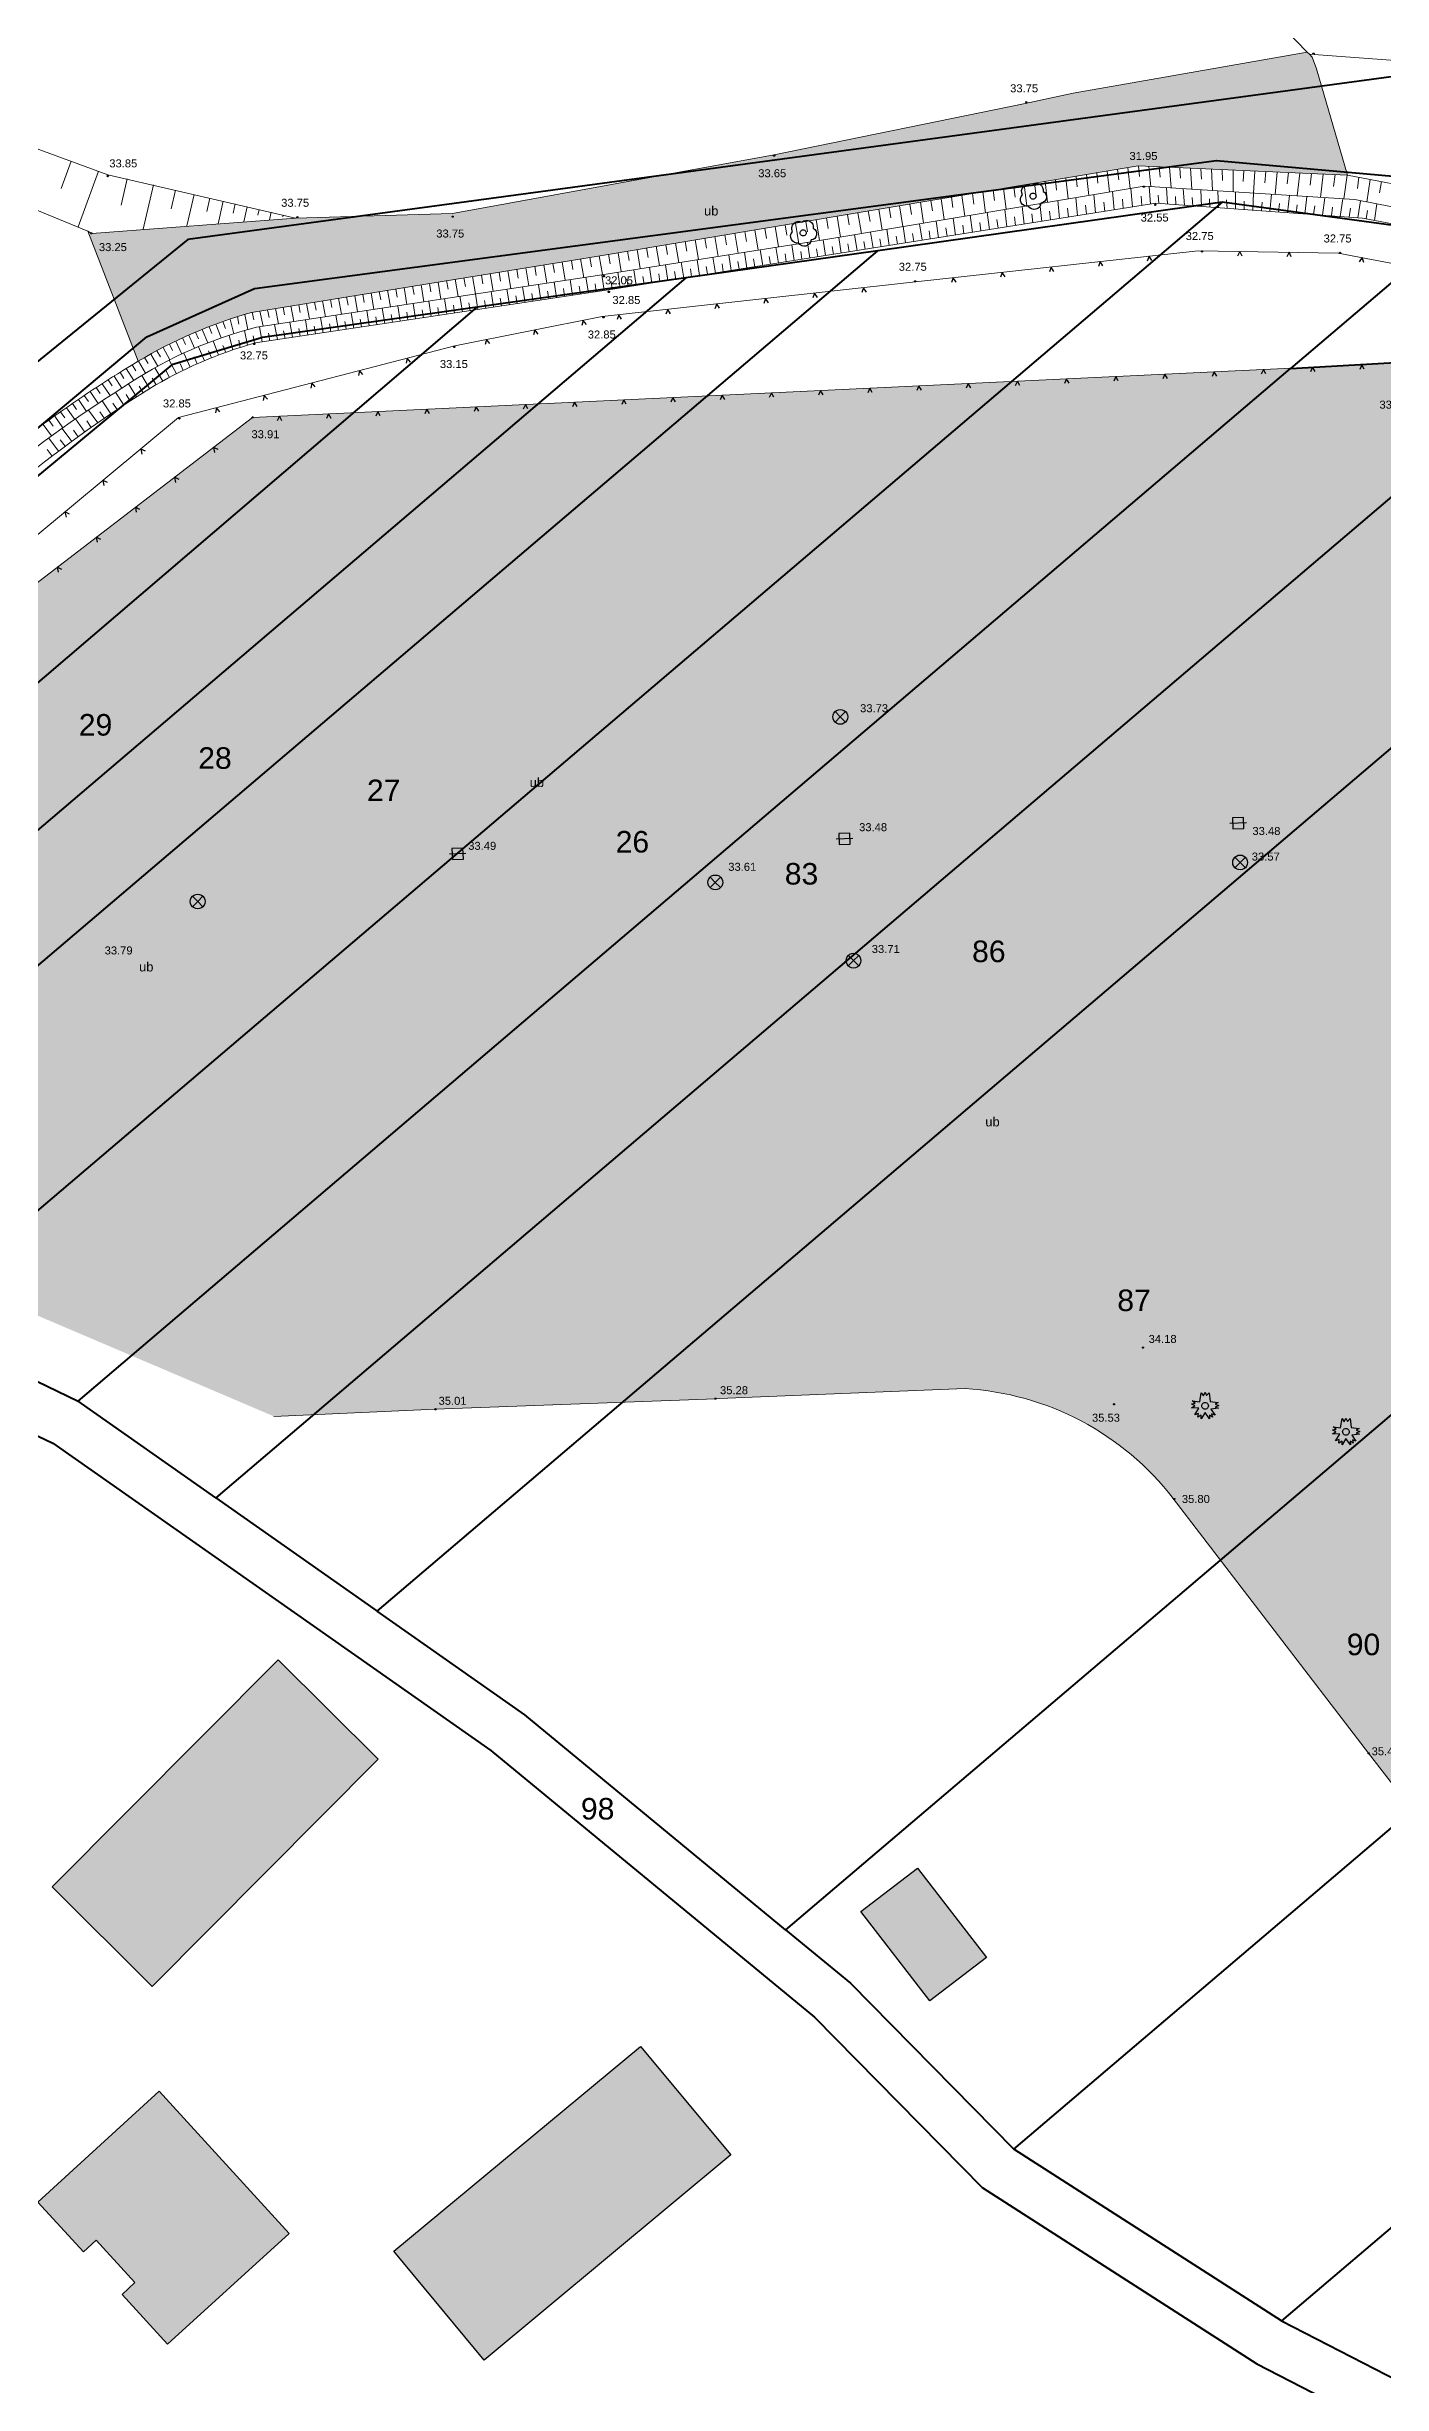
# Model space of a CAD drawing. Header units: metres. Extents: x 363857 to 365179, y 5807840 to 5809004.
# Drawn here: x 364590.1 to 364698.6, y 5808226.6 to 5808416.5 of the extents above; entities that cross this region are included whole.
import ezdxf

# ---------------------------------------------------------------- set-up
doc = ezdxf.new("R2010")
doc.units = ezdxf.units.M
doc.header["$LTSCALE"] = 0.5
doc.linetypes.add('LF11.26', pattern=[0])
doc.layers.get('0').update_dxf_attribs({"color": 1, "linetype": 'CONTINUOUS'})
for name, color, linetype in [('Flurstücksgrenze', 5, 'CONTINUOUS'), ('Stk.Abwasserentsorgung', 1, 'CONTINUOUS'), ('Stk.Befestigungsarten', 1, 'CONTINUOUS'), ('Stk.Bordsteine', 1, 'CONTINUOUS'), ('Stk.Bäume', 1, 'CONTINUOUS'), ('Stk.Böschungen', 1, 'CONTINUOUS'), ('Stk.Einfriedungen', 1, 'CONTINUOUS'), ('Stk.Gebäude', 202, 'CONTINUOUS'), ('Stk.Geländehöhen', 1, 'CONTINUOUS'), ('Stk.Topografie allgemein', 1, 'CONTINUOUS'), ('Stk.Ver- und Entsorgungsanlagen allgemein', 1, 'CONTINUOUS')]:
    doc.layers.add(name, color=color, linetype=linetype)
doc.styles.add('TA  11.0401.0000', font='Arial.ttf')

# ---------------------------------------------------------------- blocks, each defined once
blk = doc.blocks.new('S11..378')
at = {"color": 0, "lineweight": -2}
blk.add_lwpolyline([(-0.025, 0.05), (0, 0), (0.025, 0.05)], dxfattribs=at)
blk = doc.blocks.new('Geländehöhe')
at = {"color": 0, "lineweight": -2}
for points in [[(0.0087, -0.005, -0.5773503), (-0.0087, -0.005, -0.5773503), (0, 0.01, -0.5773503)], [(0.0043, -0.0025, -0.5773503), (-0.0043, -0.0025, -0.5773503), (0, 0.005, -0.5773503)]]:
    blk.add_lwpolyline(points, format="xyb", close=True, dxfattribs=at)
blk = doc.blocks.new('S11..60')
at = {"color": 0, "lineweight": -2}
for points in [[(0.165, 0.075, -0.7675055), (0.13, -0.115, -0.7475991), (-0.075, -0.165, -0.7388858), (-0.175, 0.02, -0.7315501), (-0.02, 0.175, -0.7388858)], [(0.0433, -0.025, -0.5773503), (-0.0433, -0.025, -0.5773503), (0, 0.05, -0.5773503)]]:
    blk.add_lwpolyline(points, format="xyb", close=True, dxfattribs=at)
blk = doc.blocks.new('S11..36')
at = {"color": 0, "lineweight": -2}
blk.add_lwpolyline([(0.065, -0.0375, -0.5773503), (-0.065, -0.0375, -0.5773503), (0, 0.075, -0.5773503)], format="xyb", close=True, dxfattribs=at)
for points in [[(-0.05, 0.05), (0, 0), (-0.05, -0.05)], [(0.05, -0.05), (0, 0), (0.05, 0.05)]]:
    blk.add_lwpolyline(points, dxfattribs=at)
blk = doc.blocks.new('S11..35')
at = {"color": 0, "lineweight": -2}
blk.add_lwpolyline([(-0.375, 0), (0, 0), (0.375, 0)], dxfattribs=at)
blk.add_lwpolyline([(0.25, 0.25), (-0.25, 0.25), (-0.25, -0.25), (0.25, -0.25)], close=True, dxfattribs=at)
blk = doc.blocks.new('Nadelbaum')
at = {"color": 0, "lineweight": -2}
blk.add_lwpolyline([(0.185, 0.155), (0.475, 0.125), (0.365, 0.06), (0.5, 0.015), (0.37, -0.045), (0.49, -0.085), (0.21, -0.12), (0.36, -0.335), (0.235, -0.285), (0.265, -0.41), (0.155, -0.34), (0.16, -0.465), (0, -0.245), (-0.14, -0.47), (-0.14, -0.34), (-0.26, -0.415), (-0.24, -0.28), (-0.375, -0.32), (-0.225, -0.09), (-0.49, -0.07), (-0.37, 0), (-0.49, 0.07), (-0.355, 0.1), (-0.46, 0.175), (-0.195, 0.145), (-0.135, 0.475), (-0.06, 0.365), (0, 0.495), (0.05, 0.37), (0.15, 0.475)], close=True, dxfattribs=at)
blk.add_lwpolyline([(0.1039, -0.06, -0.5773503), (-0.1039, -0.06, -0.5773503), (0, 0.12, -0.5773503)], format="xyb", close=True, dxfattribs=at)

msp = doc.modelspace()

# ---------------------------------------------------------------- hatches: boundary and pattern name
at = {"layer": 'Stk.Befestigungsarten', "lineweight": 18, "true_color": 0xdcbe9c}
for points in [[(364610.3064, 5808402.5829), (364623.0763, 5808402.9719), (364649.1765, 5808407.7281), (364669.5747, 5808411.9102), (364673.4652, 5808412.7271), (364692.4803, 5808416.0697), (364692.6495, 5808415.8945), (364692.8744, 5808415.6617), (364693.2385, 5808414.7244), (364695.745, 5808406.0812), (364678.7541, 5808406.8253), (364635.0499, 5808399.5354), (364606.7511, 5808394.9308, 0.0653147), (364597.5293, 5808390.9601), (364593.4487, 5808401.5293), (364593.7644, 5808401.3476)], [(364606.836, 5808386.395), (364700.901, 5808390.871), (364608.566, 5808305.243)], [(364664.694, 5808307.496), (364644.7447, 5808306.694), (364644.421, 5808306.681), (364621.682, 5808305.822), (364608.566, 5808305.243), (364700.901, 5808390.871), (364712.712, 5808382.194), (364681.5858, 5808298.5691, 0.21782256)], [(364538.451, 5808335.145), (364569.384, 5808357.711), (364606.836, 5808386.395), (364608.566, 5808305.243)], [(364712.712, 5808382.194), (364727.224, 5808310.07), (364731.169, 5808304.968), (364725.8175, 5808240.968), (364719.246, 5808249.622), (364697.462, 5808277.871), (364681.5858, 5808298.5691)]]:
    msp.add_hatch(color=31, dxfattribs=at).paths.add_polyline_path(points, flags=0)
at = {"layer": 'Stk.Gebäude', "lineweight": 18, "true_color": 0xffffff}
for points in [[(364590.548, 5808267.02), (364608.921, 5808285.476), (364617.028, 5808277.385), (364598.672, 5808258.94)], [(364661.817, 5808257.772), (364656.227, 5808265.025), (364660.815, 5808268.552), (364666.417, 5808261.294)], [(364618.311, 5808237.43), (364638.33, 5808254.058), (364645.658, 5808245.262), (364625.649, 5808228.576)], [(364599.254, 5808250.428), (364609.798, 5808238.858), (364599.922, 5808229.871), (364596.24, 5808233.9), (364597.267, 5808234.876), (364594.127, 5808238.323), (364593.086, 5808237.366), (364589.395, 5808241.417)]]:
    msp.add_hatch(color=7, dxfattribs=at).paths.add_polyline_path(points, flags=0)
at = {"layer": 'Stk.Gebäude', "lineweight": 18, "true_color": 0xb3b3b3}
for points in [[(364590.548, 5808267.02), (364608.921, 5808285.476), (364617.028, 5808277.385), (364598.672, 5808258.94)], [(364618.311, 5808237.43), (364638.33, 5808254.058), (364645.658, 5808245.262), (364625.649, 5808228.576)], [(364599.254, 5808250.428), (364609.798, 5808238.858), (364599.922, 5808229.871), (364596.24, 5808233.9), (364597.267, 5808234.876), (364594.127, 5808238.323), (364593.086, 5808237.366), (364589.395, 5808241.417)]]:
    msp.add_hatch(color=253, dxfattribs=at).paths.add_polyline_path(points, flags=0)
at = {"layer": 'Stk.Gebäude', "lineweight": 18, "true_color": 0xcccccc}
msp.add_hatch(color=254, dxfattribs=at).paths.add_polyline_path([(364661.817, 5808257.772), (364656.227, 5808265.025), (364660.815, 5808268.552), (364666.417, 5808261.294)], flags=0)

# ---------------------------------------------------------------- linework, layer by layer
at = {"layer": 'Flurstücksgrenze', "color": 7, "linetype": 'Continuous', "lineweight": 40}
for p, q in [((364703.385, 5808414.622), (364601.56, 5808400.844)), ((364685.567, 5808403.888), (364578.94, 5808313.081)), ((364601.56, 5808400.844), (364561.26, 5808368.122)), ((364704.044, 5808401.372), (364691.127, 5808390.369)), ((364564.001, 5808320.256), (364657.608, 5808399.942)), ((364642.024, 5808397.742), (364555.761, 5808324.215)), ((364546.871, 5808328.485), (364625.075, 5808395.349)), ((364578.94, 5808313.081), (364592.662, 5808306.489)), ((364603.852, 5808298.63), (364616.954, 5808289.428)), ((364650.113, 5808263.54), (364655.374, 5808259.198)), ((364655.374, 5808259.198), (364668.655, 5808245.713)), ((364690.394, 5808231.759), (364715.847, 5808218.655))]:
    msp.add_line(p, q, dxfattribs=at)
for points in [[(364704.044, 5808401.372), (364685.567, 5808403.888), (364657.608, 5808399.942), (364642.024, 5808397.742), (364625.075, 5808395.349), (364607.63, 5808392.887), (364600.283, 5808390.659), (364533.159, 5808335.072), (364530.555, 5808336.216), (364530.555, 5808336.216), (364598.239, 5808392.951), (364606.997, 5808396.871), (364685.105, 5808407.271), (364704.936, 5808405.519)], [(364510.864, 5808175), (364501.24, 5808239.91), (364496.43, 5808294.895), (364496.411, 5808296.091), (364496.38, 5808297.952), (364496.338, 5808300.554), (364496.278, 5808304.303), (364504.211, 5808313.833), (364522.288, 5808335.535), (364529.167, 5808332.37), (364590.604, 5808303.063), (364626.174, 5808278.11), (364652.467, 5808256.422), (364666.088, 5808242.599), (364688.387, 5808228.265), (364694.742, 5808224.998)], [(364510.864, 5808175), (364501.24, 5808239.91), (364496.43, 5808294.895), (364496.411, 5808296.091), (364496.38, 5808297.952), (364496.338, 5808300.554), (364496.278, 5808304.303), (364504.211, 5808313.833), (364522.288, 5808335.535), (364529.167, 5808332.37), (364590.604, 5808303.063), (364626.174, 5808278.11), (364652.467, 5808256.422), (364666.088, 5808242.599), (364688.387, 5808228.265), (364694.742, 5808224.998)]]:
    msp.add_lwpolyline(points, dxfattribs=at)
for points in [[(364592.662, 5808306.489), (364691.127, 5808390.369), (364700.123, 5808390.894), (364706.477, 5808386.032), (364603.852, 5808298.63), (364592.662, 5808306.489)], [(364616.954, 5808289.428), (364714.692, 5808372.64), (364724.091, 5808326.454), (364650.113, 5808263.54), (364628.948, 5808281.004), (364616.954, 5808289.428)], [(364668.655, 5808245.713), (364736, 5808303.039), (364760.05, 5808292.291), (364760.707, 5808291.564), (364690.394, 5808231.759), (364668.655, 5808245.713)]]:
    msp.add_lwpolyline(points, close=True, dxfattribs=at)
at = {"layer": 'Stk.Bordsteine', "color": 7, "linetype": 'Continuous', "lineweight": 18}
for p in [(364681.5858, 5808298.5691), (364719.246, 5808249.622, 35.506)]:
    msp.add_line(p, (364697.462, 5808277.871, 35.423), dxfattribs=at)
at = {"layer": 'Stk.Böschungen', "color": 7, "linetype": 'Continuous', "lineweight": 18}
for p, q in [((364595.0743, 5808406.1141), (364565.6124, 5808416.9302)), ((364678.7541, 5808406.8253), (364635.0499, 5808399.5354)), ((364695.745, 5808406.0812), (364678.7541, 5808406.8253)), ((364610.3064, 5808402.5829), (364595.0743, 5808406.1141)), ((364679.2361, 5808405.1882), (364653.7035, 5808400.9033)), ((364696.3299, 5808404.0881), (364679.2361, 5808405.1882)), ((364724.0866, 5808400.612), (364695.745, 5808406.0812)), ((364635.7451, 5808396.7536), (364680.1683, 5808403.7916)), ((364696.9698, 5808402.586), (364680.1683, 5808403.7916)), ((364724.4223, 5808398.6091), (364696.3299, 5808404.0881)), ((364653.7035, 5808400.9033), (364635.2007, 5808397.994)), ((364696.9698, 5808402.586), (364723.5669, 5808397.4887)), ((364635.0499, 5808399.5354), (364606.7511, 5808394.9308)), ((364635.2007, 5808397.994), (364607.1473, 5808393.7231)), ((364635.7451, 5808396.7536), (364607.0581, 5808392.452))]:
    msp.add_line(p, q, dxfattribs=at)
at = {"layer": 'Stk.Böschungen', "color": 7, "linetype": 'Continuous', "lineweight": 9}
for p, q in [((364592.1102, 5808407.2223), (364591.2946, 5808405.0061)), ((364677.0752, 5808406.5453), (364677.1629, 5808405.7001)), ((364677.9149, 5808406.6853), (364678.0902, 5808404.9959)), ((364678.7689, 5808406.8246), (364678.8416, 5808405.9794)), ((364679.6236, 5808406.7872), (364679.7641, 5808405.1542)), ((364680.4493, 5808406.7511), (364680.5202, 5808405.926)), ((364681.2836, 5808406.7145), (364681.427, 5808405.0472)), ((364682.1354, 5808406.6772), (364682.1894, 5808405.8359)), ((364682.9826, 5808406.6401), (364683.0916, 5808404.9401)), ((364683.8385, 5808406.6026), (364683.8936, 5808405.7438)), ((364684.7072, 5808406.5646), (364684.7699, 5808404.8321)), ((364594.3278, 5808406.4102), (364592.6695, 5808401.8863)), ((364596.6463, 5808405.771), (364596.1566, 5808403.6434)), ((364598.7733, 5808405.2789), (364597.9358, 5808401.6844)), ((364600.571, 5808404.8631), (364600.2181, 5808403.3454)), ((364666.1257, 5808404.7189), (364666.3526, 5808403.0261)), ((364666.9685, 5808404.8594), (364667.0819, 5808404.0135)), ((364667.8108, 5808405), (364668.0374, 5808403.3088)), ((364668.6528, 5808405.1404), (364668.766, 5808404.2952)), ((364669.4985, 5808405.2815), (364669.7002, 5808403.5879)), ((364670.3406, 5808405.4219), (364670.4414, 5808404.5756)), ((364671.1822, 5808405.5623), (364671.3837, 5808403.8704)), ((364672.0235, 5808405.7026), (364672.1242, 5808404.8571)), ((364672.8643, 5808405.8429), (364673.0656, 5808404.1527)), ((364673.7122, 5808405.9843), (364673.8, 5808405.1375)), ((364674.5536, 5808406.1247), (364674.7292, 5808404.4318)), ((364675.3946, 5808406.2649), (364675.4823, 5808405.4189)), ((364676.2351, 5808406.4051), (364676.4105, 5808404.714)), ((364676.7866, 5808403.2558), (364676.66, 5808404.7559)), ((364678.2878, 5808403.4937), (364678.16, 5808405.0076)), ((364679.7571, 5808403.7265), (364679.6359, 5808405.1625)), ((364681.1281, 5808403.7227), (364681.0395, 5808405.0721)), ((364682.4975, 5808403.6245), (364682.4082, 5808404.9841)), ((364683.8845, 5808403.5249), (364683.8259, 5808404.8928)), ((364685.2668, 5808403.4258), (364685.2078, 5808404.8039)), ((364685.576, 5808406.5265), (364685.6077, 5808405.6513)), ((364686.4543, 5808406.4881), (364686.4542, 5808404.7237)), ((364686.6607, 5808403.3257), (364686.6519, 5808404.7109)), ((364687.3362, 5808406.4495), (364687.2845, 5808405.5615)), ((364688.2249, 5808406.4105), (364688.1204, 5808404.6164)), ((364689.1243, 5808406.3711), (364689.0377, 5808405.4671)), ((364690.0329, 5808406.3314), (364689.8579, 5808404.5046)), ((364690.9548, 5808406.291), (364690.8421, 5808405.3698)), ((364691.8848, 5808406.2503), (364691.6572, 5808404.3888)), ((364692.8244, 5808406.2091), (364692.7094, 5808405.2688)), ((364693.7737, 5808406.1675), (364693.5414, 5808404.2676)), ((364694.7412, 5808406.1252), (364694.6058, 5808405.1665)), ((364695.713, 5808406.0826), (364695.4395, 5808404.1454)), ((364696.6753, 5808405.9017), (364696.5461, 5808404.9864)), ((364697.5841, 5808405.7263), (364697.3254, 5808403.8939)), ((364698.4997, 5808405.5496), (364698.3572, 5808404.6351)), ((364602.0885, 5808404.512), (364601.4917, 5808401.9484)), ((364603.3705, 5808404.2155), (364603.118, 5808403.1329)), ((364604.4531, 5808403.965), (364604.0232, 5808402.1364)), ((364605.4274, 5808403.7396), (364605.2486, 5808402.9769)), ((364606.4017, 5808403.5143), (364606.1143, 5808402.2916)), ((364607.376, 5808403.2889), (364607.2674, 5808402.829)), ((364608.3502, 5808403.0635), (364608.2094, 5808402.4472)), ((364609.3245, 5808402.8381), (364609.2882, 5808402.6814)), ((364654.29, 5808402.7447), (364654.5706, 5808401.0488)), ((364655.1377, 5808402.8861), (364655.2779, 5808402.0386)), ((364655.985, 5808403.0274), (364656.2653, 5808401.3332)), ((364656.832, 5808403.1687), (364656.972, 5808402.322)), ((364657.6784, 5808403.3099), (364657.9584, 5808401.6174)), ((364658.5245, 5808403.451), (364658.6644, 5808402.6052)), ((364659.3704, 5808403.5921), (364659.623, 5808401.8967)), ((364660.2158, 5808403.7331), (364660.3421, 5808402.8858)), ((364661.0609, 5808403.8741), (364661.3133, 5808402.1804)), ((364661.9056, 5808404.0149), (364662.0317, 5808403.1685)), ((364662.7498, 5808404.1558), (364663.0019, 5808402.4638)), ((364663.5949, 5808404.2967), (364663.7085, 5808403.4491)), ((364664.439, 5808404.4375), (364664.666, 5808402.743)), ((364665.2817, 5808401.4331), (364665.1035, 5808402.8164)), ((364665.2826, 5808404.5782), (364665.396, 5808403.7314)), ((364666.6694, 5808401.653), (364666.4895, 5808403.0491)), ((364668.0733, 5808401.8754), (364667.9117, 5808403.2877)), ((364669.4884, 5808402.0996), (364669.3253, 5808403.525)), ((364670.2008, 5808402.2124), (364670.1189, 5808402.9284)), ((364670.9166, 5808402.3258), (364670.7519, 5808403.7644)), ((364671.6356, 5808402.4398), (364671.5529, 5808403.1623)), ((364672.3641, 5808402.5552), (364672.2182, 5808404.0104)), ((364673.0909, 5808402.6703), (364673.0176, 5808403.4013)), ((364673.821, 5808402.786), (364673.6738, 5808404.2547)), ((364674.5545, 5808402.9022), (364674.4806, 5808403.64)), ((364675.2914, 5808403.019), (364675.1428, 5808404.5013)), ((364676.0317, 5808403.1362), (364675.9571, 5808403.8808)), ((364677.5355, 5808403.3745), (364677.4719, 5808404.128)), ((364679.0436, 5808403.6134), (364678.9794, 5808404.3739)), ((364680.431, 5808403.7728), (364680.3741, 5808404.4457)), ((364681.8115, 5808403.6737), (364681.7671, 5808404.3509)), ((364683.186, 5808403.5751), (364683.1412, 5808404.2574)), ((364684.5743, 5808403.4754), (364684.545, 5808404.1619)), ((364685.9618, 5808403.3759), (364685.9322, 5808404.0675)), ((364687.3563, 5808403.2758), (364687.3518, 5808403.971)), ((364688.0532, 5808403.2258), (364688.1084, 5808404.6172)), ((364688.7506, 5808403.1758), (364688.8148, 5808403.8717)), ((364689.4504, 5808403.1256), (364689.5794, 5808404.5225)), ((364690.1528, 5808403.0752), (364690.2175, 5808403.7762)), ((364690.86, 5808403.0244), (364691.0288, 5808404.4293)), ((364691.5691, 5808402.9735), (364691.6538, 5808403.6786)), ((364692.2808, 5808402.9225), (364692.4508, 5808404.3377)), ((364692.9952, 5808402.8712), (364693.0805, 5808403.5815)), ((364693.7168, 5808402.8194), (364693.9146, 5808404.2435)), ((364694.4381, 5808402.7677), (364694.5373, 5808403.4824)), ((364695.1621, 5808402.7157), (364695.3613, 5808404.1504)), ((364695.8887, 5808402.6636), (364695.9887, 5808403.3836)), ((364696.5932, 5808402.613), (364696.8046, 5808403.9955)), ((364697.2643, 5808402.5296), (364697.3665, 5808403.1978)), ((364697.9276, 5808402.4024), (364698.1316, 5808403.7367)), ((364643.5645, 5808400.9556), (364643.6969, 5808400.1532)), ((364644.3667, 5808401.0894), (364644.6328, 5808399.4771)), ((364645.1727, 5808401.2239), (364645.3063, 5808400.4139)), ((364645.9824, 5808401.359), (364646.251, 5808399.7315)), ((364646.7959, 5808401.4946), (364646.9308, 5808400.6771)), ((364647.6132, 5808401.631), (364647.8843, 5808399.9883)), ((364648.4343, 5808401.7679), (364648.5704, 5808400.9428)), ((364649.2592, 5808401.9055), (364649.5328, 5808400.2475)), ((364650.088, 5808402.0438), (364650.2254, 5808401.2109)), ((364650.9206, 5808402.1826), (364651.1968, 5808400.5092)), ((364651.7571, 5808402.3222), (364651.8962, 5808401.4816)), ((364652.5975, 5808402.4624), (364652.8769, 5808400.7733)), ((364653.4418, 5808402.6032), (364653.5822, 5808401.7548)), ((364654.6336, 5808399.7461), (364654.4333, 5808401.0258)), ((364655.9217, 5808399.9502), (364655.7195, 5808401.2416)), ((364657.2217, 5808400.1562), (364657.0176, 5808401.4595)), ((364657.8762, 5808400.2598), (364657.7737, 5808400.9145)), ((364658.5336, 5808400.364), (364658.3277, 5808401.6793)), ((364659.1943, 5808400.4687), (364659.0982, 5808401.1306)), ((364659.858, 5808400.5738), (364659.6648, 5808401.9037)), ((364660.5248, 5808400.6795), (364660.4277, 5808401.3475)), ((364661.1946, 5808400.7856), (364660.9996, 5808402.1277)), ((364661.8675, 5808400.8922), (364661.7696, 5808401.5664)), ((364662.5435, 5808400.9993), (364662.3467, 5808402.3538)), ((364663.2239, 5808401.1071), (364663.136, 5808401.7893)), ((364663.9067, 5808401.2153), (364663.7301, 5808402.586)), ((364664.5926, 5808401.3239), (364664.5039, 5808402.0124)), ((364665.974, 5808401.5428), (364665.8844, 5808402.2376)), ((364667.3681, 5808401.7636), (364667.2777, 5808402.4649)), ((364668.7792, 5808401.9872), (364668.698, 5808402.6966)), ((364631.9685, 5808399.034), (364632.2151, 5808397.5395)), ((364632.716, 5808399.1556), (364632.84, 5808398.4046)), ((364633.4674, 5808399.2779), (364633.7166, 5808397.768)), ((364634.2226, 5808399.4008), (364634.3478, 5808398.642)), ((364634.9816, 5808399.5243), (364635.2334, 5808397.9991)), ((364635.7441, 5808399.6512), (364635.8705, 5808398.8852)), ((364636.5098, 5808399.7789), (364636.7639, 5808398.2398)), ((364637.2792, 5808399.9072), (364637.4068, 5808399.1341)), ((364638.0521, 5808400.0362), (364638.3085, 5808398.4827)), ((364638.8287, 5808400.1657), (364638.9574, 5808399.3853)), ((364639.6088, 5808400.2958), (364639.8676, 5808398.7278)), ((364640.3926, 5808400.4266), (364640.5226, 5808399.6389)), ((364641.18, 5808400.5579), (364641.4413, 5808398.9752)), ((364641.8412, 5808397.7194), (364641.6397, 5808399.0064)), ((364641.9712, 5808400.6899), (364642.1024, 5808399.8948)), ((364642.766, 5808400.8224), (364643.0296, 5808399.225)), ((364643.1267, 5808397.9231), (364642.9254, 5808399.2086)), ((364644.4108, 5808398.1265), (364644.2097, 5808399.4105)), ((364645.6933, 5808398.3297), (364645.4925, 5808399.6122)), ((364646.334, 5808398.4312), (364646.2337, 5808399.0721)), ((364646.9743, 5808398.5327), (364646.7738, 5808399.8137)), ((364647.6143, 5808398.634), (364647.5141, 5808399.2742)), ((364648.2539, 5808398.7354), (364648.0536, 5808400.0149)), ((364648.8931, 5808398.8366), (364648.793, 5808399.4761)), ((364649.532, 5808398.9379), (364649.3319, 5808400.2159)), ((364650.1704, 5808399.039), (364650.0705, 5808399.6777)), ((364650.8086, 5808399.1401), (364650.6087, 5808400.4167)), ((364651.4463, 5808399.2412), (364651.3464, 5808399.8791)), ((364652.0836, 5808399.3421), (364651.884, 5808400.6172)), ((364652.7206, 5808399.443), (364652.6209, 5808400.0802)), ((364653.3572, 5808399.5439), (364653.1578, 5808400.8175)), ((364653.994, 5808399.6448), (364653.8942, 5808400.2817)), ((364655.2762, 5808399.8479), (364655.1756, 5808400.4907)), ((364656.5702, 5808400.0529), (364656.4687, 5808400.7016)), ((364619.8261, 5808397.0583), (364619.9392, 5808396.373)), ((364620.5116, 5808397.1698), (364620.7389, 5808395.7923)), ((364621.2006, 5808397.2819), (364621.3149, 5808396.5897)), ((364621.8931, 5808397.3946), (364622.1228, 5808396.003)), ((364622.5892, 5808397.5079), (364622.7046, 5808396.8085)), ((364623.2888, 5808397.6217), (364623.5209, 5808396.2158)), ((364623.992, 5808397.7361), (364624.1086, 5808397.0296)), ((364624.6988, 5808397.8511), (364624.9332, 5808396.4309)), ((364625.4092, 5808397.9667), (364625.527, 5808397.253)), ((364626.1233, 5808398.0829), (364626.3601, 5808396.6481)), ((364626.841, 5808398.1997), (364626.96, 5808397.4786)), ((364627.5623, 5808398.3171), (364627.8015, 5808396.8675)), ((364628.2873, 5808398.435), (364628.4076, 5808397.7066)), ((364629.0161, 5808398.5536), (364629.2578, 5808397.0892)), ((364629.7485, 5808398.6728), (364629.87, 5808397.9369)), ((364630.2388, 5808395.9279), (364630.0422, 5808397.2087)), ((364630.4847, 5808398.7926), (364630.7289, 5808397.3132)), ((364631.2247, 5808398.913), (364631.3474, 5808398.1695)), ((364631.5223, 5808396.1204), (364631.3253, 5808397.404)), ((364632.8088, 5808396.3133), (364632.6114, 5808397.5998)), ((364633.4531, 5808396.4099), (364633.3543, 5808397.0539)), ((364634.0981, 5808396.5066), (364633.9002, 5808397.796)), ((364634.7439, 5808396.6035), (364634.6448, 5808397.2489)), ((364635.3903, 5808396.7004), (364635.192, 5808397.9927)), ((364636.0375, 5808396.7999), (364635.9382, 5808397.4471)), ((364636.6839, 5808396.9023), (364636.4854, 5808398.196)), ((364637.3298, 5808397.0047), (364637.2306, 5808397.6511)), ((364637.9754, 5808397.107), (364637.7772, 5808398.3991)), ((364638.6208, 5808397.2092), (364638.5197, 5808397.8546)), ((364639.2656, 5808397.3114), (364639.0636, 5808398.6014)), ((364639.91, 5808397.4135), (364639.8091, 5808398.0581)), ((364640.5541, 5808397.5155), (364640.3524, 5808398.804)), ((364641.1978, 5808397.6175), (364641.097, 5808398.2614)), ((364642.4841, 5808397.8213), (364642.3834, 5808398.4644)), ((364643.7689, 5808398.0248), (364643.6683, 5808398.6672)), ((364645.0522, 5808398.2281), (364644.9517, 5808398.8698)), ((364608.0541, 5808395.1428), (364608.1847, 5808394.5219)), ((364608.6847, 5808395.2454), (364608.923, 5808393.9934)), ((364609.3139, 5808395.3478), (364609.4337, 5808394.7186)), ((364609.9463, 5808395.4507), (364610.1871, 5808394.1859)), ((364610.582, 5808395.5541), (364610.7029, 5808394.9185)), ((364611.2208, 5808395.6581), (364611.4641, 5808394.3803)), ((364611.863, 5808395.7626), (364611.9852, 5808395.1204)), ((364612.5084, 5808395.8676), (364612.7542, 5808394.5767)), ((364613.1582, 5808395.9733), (364613.273, 5808395.3232)), ((364613.8098, 5808396.0794), (364614.0406, 5808394.7725)), ((364614.4648, 5808396.1859), (364614.5808, 5808395.5292)), ((364615.1231, 5808396.293), (364615.3562, 5808394.9728)), ((364615.7848, 5808396.4007), (364615.9019, 5808395.7372)), ((364616.4498, 5808396.5089), (364616.6853, 5808395.1752)), ((364617.1183, 5808396.6177), (364617.2366, 5808395.9474)), ((364617.56, 5808394.0268), (364617.3633, 5808395.2784)), ((364617.7901, 5808396.727), (364618.0281, 5808395.3796)), ((364618.4655, 5808396.8369), (364618.5775, 5808396.1586)), ((364618.8152, 5808394.215), (364618.618, 5808395.4694)), ((364619.1441, 5808396.9473), (364619.3691, 5808395.5838)), ((364620.0731, 5808394.4036), (364619.8756, 5808395.6609)), ((364621.3339, 5808394.5926), (364621.1359, 5808395.8528)), ((364621.9654, 5808394.6873), (364621.8685, 5808395.3184)), ((364622.5975, 5808394.7821), (364622.4036, 5808396.0457)), ((364623.2304, 5808394.877), (364623.1333, 5808395.5095)), ((364623.8639, 5808394.972), (364623.6696, 5808396.2385)), ((364624.4982, 5808395.0671), (364624.4009, 5808395.7011)), ((364625.1332, 5808395.1623), (364624.9384, 5808396.4316)), ((364625.7689, 5808395.2577), (364625.6714, 5808395.893)), ((364626.4053, 5808395.3531), (364626.2101, 5808396.6252)), ((364627.0424, 5808395.4486), (364626.9447, 5808396.0854)), ((364627.6802, 5808395.5443), (364627.4846, 5808396.8193)), ((364628.3188, 5808395.64), (364628.2209, 5808396.2782)), ((364628.9581, 5808395.7359), (364628.762, 5808397.0138)), ((364629.598, 5808395.8319), (364629.4999, 5808396.4715)), ((364630.8802, 5808396.0241), (364630.7818, 5808396.6652)), ((364632.1652, 5808396.2168), (364632.0666, 5808396.8593)), ((364602.1978, 5808393.32), (364602.4267, 5808392.7759)), ((364602.7422, 5808393.5481), (364603.2032, 5808392.4522)), ((364603.2992, 5808393.7644), (364603.5111, 5808393.2089)), ((364603.8534, 5808393.9795), (364604.2846, 5808392.8493)), ((364604.4227, 5808394.1842), (364604.6393, 5808393.6163)), ((364605.0079, 5808394.3826), (364605.3138, 5808393.1966)), ((364605.5968, 5808394.5822), (364605.7256, 5808393.9696)), ((364606.4138, 5808392.2541), (364606.1636, 5808393.448)), ((364606.1972, 5808394.7692), (364606.4565, 5808393.5356)), ((364606.8054, 5808394.9396), (364606.9355, 5808394.3206)), ((364607.6123, 5808392.5351), (364607.3861, 5808393.7595)), ((364607.4304, 5808395.0413), (364607.6901, 5808393.8057)), ((364608.229, 5808392.6276), (364608.1158, 5808393.2404)), ((364608.8464, 5808392.7202), (364608.6197, 5808393.9473)), ((364609.4645, 5808392.8128), (364609.351, 5808393.4271)), ((364610.0833, 5808392.9056), (364609.856, 5808394.1355)), ((364610.7027, 5808392.9985), (364610.589, 5808393.6141)), ((364611.3245, 5808393.0917), (364611.1141, 5808394.327)), ((364611.9449, 5808393.1848), (364611.8396, 5808393.8031)), ((364612.566, 5808393.2779), (364612.3552, 5808394.516)), ((364613.1878, 5808393.3712), (364613.0823, 5808393.9909)), ((364613.8103, 5808393.4645), (364613.599, 5808394.7053)), ((364614.4335, 5808393.5579), (364614.3278, 5808394.1791)), ((364615.0574, 5808393.6515), (364614.8457, 5808394.8951)), ((364615.6821, 5808393.7452), (364615.5761, 5808394.3677)), ((364616.3077, 5808393.839), (364616.1114, 5808395.0878)), ((364616.9335, 5808393.9328), (364616.8353, 5808394.5579)), ((364618.1873, 5808394.1208), (364618.0888, 5808394.7473)), ((364619.4438, 5808394.3092), (364619.3451, 5808394.9372)), ((364620.7032, 5808394.4981), (364620.6043, 5808395.1274)), ((364598.5574, 5808391.5413), (364599.1287, 5808390.5556)), ((364599.0573, 5808391.8149), (364599.3454, 5808391.3179)), ((364599.566, 5808392.0888), (364600.1047, 5808391.0642)), ((364600.089, 5808392.3462), (364600.3284, 5808391.8247)), ((364600.604, 5808392.5996), (364601.088, 5808391.5453)), ((364601.1274, 5808392.8499), (364601.3714, 5808392.3184)), ((364601.7738, 5808390.4862), (364601.2471, 5808391.6249)), ((364601.6656, 5808393.0863), (364602.1164, 5808392.0149)), ((364602.914, 5808390.9914), (364602.4269, 5808392.1431)), ((364603.4878, 5808391.2292), (364603.2458, 5808391.8013)), ((364604.0637, 5808391.4586), (364603.621, 5808392.6105)), ((364604.6478, 5808391.6688), (364604.4252, 5808392.2481)), ((364605.2334, 5808391.8795), (364604.9185, 5808393.0645)), ((364605.8283, 5808392.0743), (364605.7018, 5808392.6781)), ((364606.9919, 5808392.4317), (364606.8683, 5808393.0211)), ((364595.1095, 5808389.4443), (364595.4255, 5808388.9613)), ((364595.5985, 5808389.7548), (364596.1994, 5808388.7695)), ((364596.0857, 5808390.0642), (364596.3861, 5808389.5717)), ((364596.5728, 5808390.3734), (364597.1733, 5808389.3888)), ((364597.0636, 5808390.6761), (364597.3618, 5808390.1872)), ((364597.5548, 5808390.975), (364598.1316, 5808389.9797)), ((364598.4579, 5808388.7358), (364597.8316, 5808389.7973)), ((364598.0518, 5808391.2645), (364598.3407, 5808390.766)), ((364598.9931, 5808389.0509), (364598.6775, 5808389.5857)), ((364599.5349, 5808389.3537), (364598.9043, 5808390.4226)), ((364600.0919, 5808389.6492), (364599.7976, 5808390.2027)), ((364600.6423, 5808389.9413), (364600.0573, 5808391.0416)), ((364601.2063, 5808390.2188), (364600.9442, 5808390.7854)), ((364602.3366, 5808390.7514), (364602.0955, 5808391.3215)), ((364592.6821, 5808387.8426), (364593.3468, 5808386.8896)), ((364593.164, 5808388.1672), (364593.4968, 5808387.6901)), ((364593.6481, 5808388.4933), (364594.2859, 5808387.5185)), ((364594.1312, 5808388.8187), (364594.4505, 5808388.3306)), ((364595.3198, 5808386.6788), (364594.605, 5808387.7396)), ((364594.6216, 5808389.1344), (364595.2544, 5808388.1672)), ((364595.8387, 5808387.0361), (364595.4867, 5808387.5586)), ((364596.3653, 5808387.3812), (364595.7009, 5808388.4461)), ((364596.8911, 5808387.7224), (364596.5594, 5808388.2541)), ((364597.4162, 5808388.063), (364596.7537, 5808389.1249)), ((364597.9374, 5808388.4011), (364597.6086, 5808388.9281)), ((364589.815, 5808385.8308), (364590.5002, 5808384.8878)), ((364590.2895, 5808386.1693), (364590.6321, 5808385.6978)), ((364590.7651, 5808386.5087), (364591.4331, 5808385.551)), ((364591.2404, 5808386.8478), (364591.575, 5808386.3681)), ((364591.7165, 5808387.1875), (364592.3868, 5808386.2265)), ((364592.2002, 5808387.518), (364592.5326, 5808387.0416)), ((364593.206, 5808385.2113), (364592.4482, 5808386.2718)), ((364593.732, 5808385.5854), (364593.3567, 5808386.1105)), ((364594.2626, 5808385.9508), (364593.5136, 5808386.9989)), ((364594.793, 5808386.316), (364594.4339, 5808386.8489)), ((364590.5525, 5808383.2504), (364590.1489, 5808383.7915)), ((364591.0785, 5808383.657), (364590.2836, 5808384.7228)), ((364591.613, 5808384.0484), (364591.217, 5808384.5794)), ((364592.1466, 5808384.4379), (364591.3567, 5808385.497)), ((364592.6796, 5808384.827), (364592.2966, 5808385.363))]:
    msp.add_line(p, q, dxfattribs=at)
at = {"layer": 'Stk.Böschungen', "color": 7, "linetype": 'Continuous', "lineweight": 18}
msp.add_lwpolyline([(364593.4487, 5808401.5293), (364593.7644, 5808401.3476), (364610.3064, 5808402.5829)], dxfattribs=at)
for centre, radius, start, end in [((363081.4296, 5804753.3861), 3949.0696, 67.4878199, 67.9502059), ((364615.5555, 5808360.6835), 34.0927, 104.278049, 123.152608), ((364617.2737, 5808357.7985), 38.5945, 105.821725, 120.769521), ((364616.5853, 5808358.5895), 35.1772, 105.713998, 121.120819), ((364653.2015, 5808298.7626), 107.7022, 121.125094, 129.379823), ((364655.2434, 5808296.1035), 109.8842, 122.063023, 129.056954), ((364655.56, 5808297.8921), 107.3014, 122.185753, 129.550402)]:
    msp.add_arc(centre, radius, start, end, dxfattribs=at)
at = {"layer": 'Stk.Einfriedungen', "color": 7, "linetype": 'LF11.26', "lineweight": 18}
for p, q in [((364683.6097, 5808399.9284), (364660.4231, 5808397.377)), ((364694.998, 5808399.7515), (364683.6097, 5808399.9284)), ((364720.5118, 5808394.8252), (364694.998, 5808399.7515)), ((364660.4231, 5808397.377), (364635.2262, 5808394.587)), ((364635.2262, 5808394.587), (364623.2584, 5808392.2158)), ((364623.2584, 5808392.2158), (364600.8226, 5808386.3778)), ((364700.901, 5808390.871, 33.888), (364606.836, 5808386.395, 33.91)), ((364606.836, 5808386.395, 33.91), (364569.384, 5808357.711, 34.077)), ((364600.8226, 5808386.3778), (364574.842, 5808364.8216))]:
    msp.add_line(p, q, dxfattribs=at)
at = {"layer": 'Stk.Gebäude', "color": 7, "linetype": 'Continuous', "lineweight": 25}
for points in [[(364590.548, 5808267.02), (364608.921, 5808285.476), (364617.028, 5808277.385), (364598.672, 5808258.94), (364590.548, 5808267.02)], [(364661.817, 5808257.772), (364656.227, 5808265.025), (364660.815, 5808268.552), (364666.417, 5808261.294), (364661.817, 5808257.772)], [(364618.311, 5808237.43), (364638.33, 5808254.058), (364645.658, 5808245.262), (364625.649, 5808228.576), (364618.311, 5808237.43)], [(364599.254, 5808250.428), (364609.798, 5808238.858), (364599.922, 5808229.871), (364596.24, 5808233.9), (364597.267, 5808234.876), (364594.127, 5808238.323), (364593.086, 5808237.366), (364589.395, 5808241.417), (364599.254, 5808250.428)]]:
    msp.add_lwpolyline(points, close=True, dxfattribs=at)
at = {"layer": 'Stk.Topografie allgemein', "color": 7, "linetype": 'Continuous', "lineweight": 9}
for p, q in [((364692.4803, 5808416.0697), (364664.3545, 5808445.1814)), ((364692.6495, 5808415.8945), (364721.2709, 5808413.7988)), ((364621.682, 5808305.822, 35.008), (364644.421, 5808306.681, 35.276)), ((364644.421, 5808306.681, 35.276), (364644.7447, 5808306.694)), ((364644.7447, 5808306.694), (364664.694, 5808307.496, 35.587)), ((364608.566, 5808305.243, 34.843), (364621.682, 5808305.822, 35.008))]:
    msp.add_line(p, q, dxfattribs=at)
msp.add_lwpolyline([(364610.3064, 5808402.5829), (364623.0763, 5808402.9719), (364649.1765, 5808407.7281), (364669.5747, 5808411.9102), (364673.4652, 5808412.7271), (364692.4803, 5808416.0697), (364692.6495, 5808415.8945), (364692.8744, 5808415.6617), (364693.2385, 5808414.7244), (364695.745, 5808406.0812), (364678.7541, 5808406.8253), (364635.0499, 5808399.5354), (364606.7511, 5808394.9308, 0.0653147), (364597.5293, 5808390.9601), (364593.4487, 5808401.5293)], format="xyb", dxfattribs=at)
msp.add_arc((364663.3804, 5808284.5653), 22.9683, 37.567919, 86.721383, dxfattribs=at)

# ---------------------------------------------------------------- block references
at = {"layer": 'Stk.Abwasserentsorgung', "color": 7, "xscale": 1.79, "yscale": 1.79, "rotation": 182.263}
for p in [(364686.874, 5808353.438, 33.478), (364654.894, 5808352.16, 33.479), (364623.482, 5808350.942, 33.486)]:
    msp.add_blockref('S11..35', p, dxfattribs=at)
at = {"layer": 'Stk.Bäume', "color": 7}
for name, p, xscale, yscale in [('S11..60', (364670.2082, 5808404.3792), 4.95, 4.95), ('S11..60', (364651.5426, 5808401.3877), 4.95, 4.95), ('Nadelbaum', (364684.179, 5808306.099, 34.491), 2.25, 2.25), ('Nadelbaum', (364695.62, 5808303.989, 33.485), 2.25, 2.25)]:
    msp.add_blockref(name, p, dxfattribs=dict(at, xscale=xscale, yscale=yscale))
at = {"layer": 'Stk.Einfriedungen', "color": 7, "xscale": 7.5, "yscale": 7.5}
for p, rotation in [((364675.6577, 5808399.0534), 186.279), ((364679.6337, 5808399.4909), 186.279), ((364686.999, 5808399.8758), 179.11), ((364690.9985, 5808399.8136), 179.11), ((364696.947, 5808399.3752), 169.072), ((364663.7297, 5808397.7408), 186.279), ((364667.7057, 5808398.1784), 186.279), ((364671.6817, 5808398.6159), 186.279), ((364640.5446, 5808395.1759), 186.319), ((364644.5203, 5808395.6161), 186.319), ((364648.496, 5808396.0563), 186.319), ((364652.4717, 5808396.4966), 186.319), ((364656.4474, 5808396.9368), 186.319), ((364629.7627, 5808393.5045), 191.207), ((364633.6864, 5808394.2819), 191.207), ((364636.5689, 5808394.7357), 186.319), ((364625.839, 5808392.7271), 191.207), ((364615.5162, 5808390.2012), 194.585), ((364619.3873, 5808391.2085), 194.585), ((364672.9326, 5808389.5402, 33.895), 182.724), ((364676.9281, 5808389.7303, 33.894), 182.724), ((364680.9236, 5808389.9204, 33.893), 182.724), ((364684.9191, 5808390.1105, 33.892), 182.724), ((364688.9146, 5808390.3006, 33.891), 182.724), ((364692.91, 5808390.4908, 33.89), 182.724), ((364696.9055, 5808390.6809, 33.889), 182.724), ((364607.774, 5808388.1866), 194.585), ((364611.6451, 5808389.1939), 194.585), ((364632.9779, 5808387.6389, 33.904), 182.724), ((364636.9733, 5808387.8291, 33.903), 182.724), ((364640.9688, 5808388.0192, 33.902), 182.724), ((364644.9643, 5808388.2093, 33.901), 182.724), ((364648.9598, 5808388.3994, 33.9), 182.724), ((364652.9552, 5808388.5895, 33.899), 182.724), ((364656.9507, 5808388.7797, 33.898), 182.724), ((364660.9462, 5808388.9698, 33.897), 182.724), ((364664.9417, 5808389.1599, 33.896), 182.724), ((364668.9372, 5808389.35, 33.895), 182.724), ((364603.9029, 5808387.1793), 194.585), ((364609.005, 5808386.4982, 33.909), 182.724), ((364613.0005, 5808386.6883, 33.909), 182.724), ((364616.9959, 5808386.8784, 33.908), 182.724), ((364620.9914, 5808387.0686, 33.907), 182.724), ((364624.9869, 5808387.2587, 33.906), 182.724), ((364628.9824, 5808387.4488, 33.905), 182.724), ((364597.7442, 5808383.8237), 219.683), ((364603.6604, 5808383.9628, 33.924), 217.448), ((364594.6659, 5808381.2695), 219.683), ((364600.4848, 5808381.5307, 33.938), 217.448), ((364591.5875, 5808378.7154), 219.683), ((364597.3091, 5808379.0985, 33.952), 217.448), ((364594.1335, 5808376.6663, 33.967), 217.448), ((364590.9579, 5808374.2342, 33.981), 217.448)]:
    msp.add_blockref('S11..378', p, dxfattribs=dict(at, rotation=rotation))
at = {"layer": 'Stk.Geländehöhen', "color": 7, "xscale": 5, "yscale": 5}
for p in [(364692.986, 5808415.9438, 33.846), (364669.6638, 5808412.0022, 33.746), (364649.1874, 5808407.6718, 33.646), (364595.0666, 5808406.0054, 33.846), (364679.2074, 5808405.1408, 31.946), (364623.0805, 5808402.7042, 33.746), (364680.135, 5808403.6713, 32.546), (364593.7403, 5808401.3517, 33.246), (364610.4648, 5808402.6563, 33.746), (364683.9365, 5808399.8852, 32.746), (364695.1424, 5808399.763, 32.746), (364635.3563, 5808397.8741, 32.046), (364660.6381, 5808397.4508, 32.746), (364635.7619, 5808396.5973, 32.846), (364635.3291, 5808394.5311, 32.846), (364606.9594, 5808392.3714, 32.746), (364623.2139, 5808392.1263, 33.146), (364600.892, 5808386.3164, 32.846), (364606.836, 5808386.395, 33.91), (364679.14, 5808310.833, 34.18), (364644.421, 5808306.681, 35.276), (364676.787, 5808306.229, 35.533), (364621.682, 5808305.822, 35.008), (364681.68, 5808298.533, 35.805), (364697.462, 5808277.871, 35.423)]:
    msp.add_blockref('Geländehöhe', p, dxfattribs=at)
at = {"layer": 'Stk.Ver- und Entsorgungsanlagen allgemein', "color": 7, "xscale": 8, "yscale": 8}
for p in [(364654.555, 5808362.069, 33.731), (364687.025, 5808350.243, 33.57), (364602.374, 5808347.07, 33.786), (364644.408, 5808348.623, 33.607), (364655.63, 5808342.267, 33.714)]:
    msp.add_blockref('S11..36', p, dxfattribs=at)

# ---------------------------------------------------------------- texts
at = {"layer": 'Flurstücksgrenze', "color": 7, "lineweight": 35, "char_height": 1.75, "attachment_point": 7, "line_spacing_factor": 0.84, "style": 'TA  11.0401.0000'}
for s, insert in [('29', (364592.7175, 5808360.525)), ('28', (364602.4175, 5808357.825)), ('27', (364616.1175, 5808355.225)), ('26', (364636.3175, 5808351.025)), ('83', (364650.0485, 5808348.422)), ('86', (364665.2605, 5808342.122)), ('87', (364677.0505, 5808313.772)), ('90', (364695.6855, 5808285.815)), ('98', (364633.4945, 5808272.466))]:
    msp.add_mtext(s, dxfattribs=dict(at, insert=insert))
at = {"layer": 'Stk.Befestigungsarten', "color": 7, "lineweight": 18, "char_height": 0.75, "attachment_point": 7, "line_spacing_factor": 0.84, "style": 'TA  11.0401.0000'}
for insert in [(364643.4921, 5808402.7901), (364629.3326, 5808356.3584), (364597.6135, 5808341.377), (364666.334, 5808328.7903)]:
    msp.add_mtext('ub', dxfattribs=dict(at, insert=insert))
at = {"layer": 'Stk.Geländehöhen', "color": 7, "lineweight": 18, "char_height": 0.65, "attachment_point": 7, "line_spacing_factor": 0.84, "style": 'TA  11.0401.0000'}
for s, insert in [('33.75', (364668.35, 5808412.8)), ('33.85', (364595.195, 5808406.7)), ('33.65', (364647.895, 5808405.9)), ('31.95', (364678.04, 5808407.3)), ('33.75', (364609.15, 5808403.5)), ('32.55', (364678.95, 5808402.3)), ('33.75', (364621.75, 5808401)), ('32.75', (364682.605, 5808400.8)), ('32.75', (364693.805, 5808400.6)), ('33.25', (364594.35, 5808399.9)), ('32.75', (364659.305, 5808398.3)), ('32.05', (364635.45, 5808397.2)), ('32.85', (364636.05, 5808395.6)), ('32.85', (364634.05, 5808392.8)), ('32.75', (364605.805, 5808391.1)), ('33.15', (364622.04, 5808390.4)), ('32.85', (364599.55, 5808387.2)), ('33.91', (364698.34, 5808387.1)), ('33.91', (364606.74, 5808384.7)), ('33.73', (364656.1645, 5808362.4377, 33.731)), ('33.48', (364656.0861, 5808352.7739, 33.479)), ('33.49', (364624.3403, 5808351.2602, 33.486)), ('33.48', (364688.0245, 5808352.463, 33.478)), ('33.61', (364645.4589, 5808349.5547, 33.607)), ('33.57', (364687.9728, 5808350.3865, 33.57)), ('33.79', (364594.8152, 5808342.7605, 33.786)), ('33.71', (364657.113, 5808342.8782, 33.714)), ('34.18', (364679.595, 5808311.2)), ('35.01', (364621.9344, 5808306.1754, 35.008)), ('35.28', (364644.7898, 5808307.0354, 35.276)), ('35.53', (364674.995, 5808304.8)), ('35.80', (364682.295, 5808298.2)), ('35.42', (364697.705, 5808277.7))]:
    msp.add_mtext(s, dxfattribs=dict(at, insert=insert))

doc.saveas('drawing.dxf')
